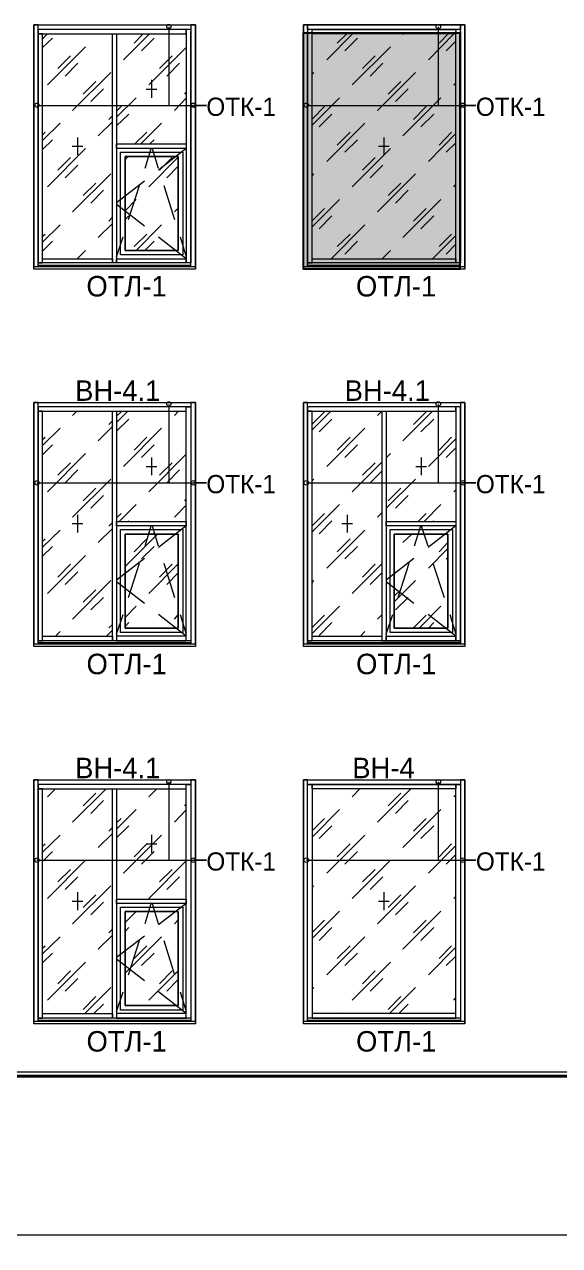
# Model space of a CAD drawing. Header units: millimetres. Extents: x 2294 to 908349, y -83289 to 219220.
# Drawn here: x 360049 to 366203, y -39377 to -25345 of the extents above; entities that cross this region are included whole.
import ezdxf

# ---------------------------------------------------------------- set-up
doc = ezdxf.new("R2010")
doc.units = ezdxf.units.MM
doc.layers.add('PDF _Геометрия', color=7, linetype='Continuous')
doc.layers.add('PDF _Текст', color=7, linetype='Continuous')

msp = doc.modelspace()

# ---------------------------------------------------------------- hatches: boundary and pattern name
at = {"transparency": 33554551}
h = msp.add_hatch(color=3, dxfattribs=at)
h.dxf.hatch_style = 1
h.paths.add_polyline_path([(363256.5, -25442.1), (365055.6, -25442.1), (365055.6, -28155.5), (363256.5, -28155.5)])

# ---------------------------------------------------------------- linework, layer by layer
msp.add_lwpolyline([(363256.5, -25442.1), (365055.6, -25442.1), (365055.6, -28155.5), (363256.5, -28155.5)], close=True)
at = {"layer": 'PDF _Геометрия', "lineweight": 9}
for points in [[(360209.5, -28129.3), (360209.5, -28059.3), (360209.5, -26743.5), (360209.5, -28085.6), (360257.6, -28085.6), (360257.6, -26743.5), (360257.6, -25453.9), (360209.5, -25453.9), (360209.5, -26743.5), (360209.5, -25427.7), (360209.5, -25349), (360157.1, -25349), (360157.1, -25427.7), (360157.1, -26743.5), (360157.1, -28059.3), (360157.1, -28138), (360157.1, -25349), (362015, -25349), (362015, -28138), (362015, -28059.3), (362015, -26743.5), (362015, -25427.7), (362015, -25349), (361962.5, -25349), (361962.5, -25427.7)], [(361709, -25370.8), (361709, -26275.7), (362141.8, -26275.7), (361993.1, -26275.7)], [(365062, -25427.7), (365062, -25349), (365114.4, -25349), (365114.4, -25427.7), (365114.4, -28059.3), (365114.4, -28138), (365114.4, -25349), (363256.5, -25349), (363256.5, -28138), (363256.5, -28059.3), (363256.5, -25427.7), (363256.5, -25349), (363304.6, -25349), (363304.6, -25427.7), (363304.6, -28085.6), (363357.1, -28085.6), (363357.1, -25427.7)], [(364808.4, -25370.8), (364808.4, -26275.7), (365241.2, -26275.7), (365088.2, -26275.7)], [(360257.6, -25510.7), (360314.5, -25453.9)], [(360257.6, -25611.3), (360371.3, -25502)], [(360895.9, -25458.3), (360900.2, -25453.9)], [(361910.1, -25427.7), (361910.1, -26743.5), (361910.1, -28085.6), (361110.1, -28085.6), (361110.1, -28037.5), (361910.1, -28037.5)], [(361188.8, -25751.2), (361486, -25453.9)], [(361311.2, -25558.8), (361416.1, -25453.9)], [(361394.2, -25646.2), (361542.9, -25502)], [(361962.5, -28129.3), (361962.5, -28059.3), (361962.5, -26743.5), (361962.5, -25427.7), (361962.5, -26743.5), (361962.5, -28085.6), (361910.1, -28085.6), (361910.1, -28037.5), (361591, -27788.3)], [(361910.1, -25401.4), (361910.1, -25410.2)], [(363304.6, -28129.3), (363304.6, -28059.3), (363304.6, -25427.7)], [(365009.5, -25410.2), (365009.5, -25401.4), (365009.5, -25453.9), (363357.1, -25453.9), (363357.1, -25401.4), (365009.5, -25401.4)], [(363357.1, -25410.2), (363357.1, -25401.4)], [(363527.6, -25751.2), (363820.5, -25453.9)], [(363645.6, -25558.8), (363754.9, -25453.9)], [(363733, -25646.2), (363877.3, -25502)], [(364401.9, -25458.3), (364406.3, -25453.9)], [(364694.8, -25751.2), (364987.7, -25453.9)], [(364817.2, -25558.8), (364922.1, -25453.9)], [(364900.2, -25646.2), (365009.5, -25537)], [(365062, -28129.3), (365062, -28059.3), (365062, -25427.7), (365062, -28085.6), (365009.5, -28085.6), (365009.5, -25427.7)], [(360314.5, -26039.7), (360751.6, -25602.5)], [(361481.7, -26039.7), (361910.1, -25611.3)], [(363816.1, -26039.7), (364257.6, -25602.5)], [(360432.5, -25851.7), (360581.1, -25707.4)], [(360519.9, -25939.1), (360664.2, -25790.5)], [(361604.1, -25851.7), (361748.3, -25707.4)], [(361687.1, -25939.1), (361831.4, -25790.5)], [(363938.5, -25851.7), (364082.8, -25707.4)], [(364025.9, -25939.1), (364170.2, -25790.5)], [(360603, -26332.6), (361044.5, -25895.4)], [(363357.1, -25917.3), (363378.9, -25895.4)], [(364109, -26332.6), (364546.1, -25895.4)], [(360725.4, -26144.6), (360869.6, -26000.3)], [(360812.8, -26232), (360957.1, -26083.4)], [(361451.1, -26087.8), (361573.5, -26087.8)], [(361512.3, -25982.9), (361512.3, -26188.3)], [(364231.4, -26144.6), (364375.7, -26000.3)], [(364314.4, -26232), (364463.1, -26083.4)], [(364987.7, -26039.7), (365009.5, -26017.8)], [(361110.1, -26411.3), (361333, -26188.3)], [(361774.6, -26332.6), (361910.1, -26192.7)], [(361892.6, -26144.6), (361910.1, -26127.1)], [(363357.1, -26503.1), (363671.8, -26188.3)], [(364401.9, -26625.5), (364839, -26188.3)], [(360192.1, -26275.7), (362141.8, -26275.7)], [(361110.1, -26341.3), (361162.5, -26288.9)], [(361110.1, -26511.8), (361250, -26376.3)], [(363291.5, -26275.7), (365241.2, -26275.7)], [(363357.1, -26433.1), (363501.3, -26288.9)], [(363440.1, -26520.6), (363584.4, -26376.3)], [(364524.3, -26437.5), (364668.5, -26288.9)], [(364607.3, -26520.6), (364756, -26376.3)], [(360257.6, -26677.9), (360458.7, -26481.2)], [(360895.9, -26625.5), (361062, -26463.7)], [(361018.3, -26437.5), (361062, -26393.8)], [(361389.9, -26717.3), (361625.9, -26481.2)], [(363527.6, -26918.4), (363964.7, -26481.2)], [(360257.6, -26612.4), (360288.2, -26581.8)], [(360659.8, -26643), (360659.8, -26848.4)], [(361319.9, -26717.3), (361455.4, -26581.8)], [(363645.6, -26730.4), (363794.2, -26581.8)], [(364183.3, -26643), (364183.3, -26848.4)], [(364694.8, -26918.4), (365009.5, -26599.2)], [(364817.2, -26730.4), (364961.4, -26581.8)], [(360257.6, -26782.8), (360371.3, -26669.2)], [(360314.5, -27211.3), (360751.6, -26769.7)], [(360598.6, -26743.5), (360721, -26743.5)], [(361438, -26997.1), (361507.9, -26769.7)], [(361490.4, -26717.3), (361542.9, -26669.2)], [(361516.6, -26769.7), (361586.6, -26997.1)], [(361910.1, -26769.7), (361591, -27018.9)], [(363733, -26813.5), (363877.3, -26669.2)], [(363816.1, -27211.3), (364257.6, -26769.7)], [(364122.1, -26743.5), (364244.5, -26743.5)], [(364900.2, -26813.5), (365009.5, -26704.2)], [(360432.5, -27018.9), (360581.1, -26874.7)], [(361206.3, -26900.9), (361241.2, -26861.5)], [(361481.7, -27211.3), (361818.3, -26870.3)], [(361604.1, -27018.9), (361748.3, -26874.7)], [(363938.5, -27018.9), (364082.8, -26874.7)], [(360519.9, -27106.3), (360664.2, -26962.1)], [(360603, -27499.8), (361044.5, -27062.6)], [(361687.1, -27106.3), (361818.3, -26975.2)], [(363357.1, -27084.5), (363378.9, -27062.6)], [(364025.9, -27106.3), (364170.2, -26962.1)], [(364109, -27499.8), (364546.1, -27062.6)], [(360725.4, -27311.8), (360869.6, -27167.5)], [(361429.2, -27145.7), (361110.1, -27394.9)], [(361245.6, -27587.2), (361372.4, -27193.8)], [(361652.2, -27193.8), (361774.6, -27587.2)], [(364231.4, -27311.8), (364375.7, -27167.5)], [(364987.7, -27211.3), (365009.5, -27185)], [(360812.8, -27399.2), (360957.1, -27250.6)], [(361206.3, -27486.7), (361333, -27355.5)], [(363357.1, -27670.3), (363671.8, -27355.5)], [(364314.4, -27399.2), (364463.1, -27250.6)], [(364401.9, -27792.7), (364839, -27355.5)], [(361429.2, -27661.5), (361110.1, -27412.4)], [(361774.6, -27499.8), (361818.3, -27456.1)], [(363357.1, -27600.3), (363501.3, -27460.4)], [(364524.3, -27604.7), (364668.5, -27460.4)], [(360895.9, -27792.7), (361062, -27630.9)], [(361018.3, -27604.7), (361062, -27561)], [(361206.3, -27587.2), (361250, -27543.5)], [(363440.1, -27692.1), (363584.4, -27543.5)], [(364607.3, -27692.1), (364756, -27543.5)], [(360257.6, -27845.1), (360458.7, -27648.4)], [(360257.6, -27779.6), (360288.2, -27753.3)], [(361110.1, -28015.6), (361184.4, -27783.9)], [(361311.2, -27897.6), (361455.4, -27753.3)], [(361333, -27941.3), (361625.9, -27648.4)], [(361840.1, -27783.9), (361910.1, -28015.6)], [(363575.7, -28037.5), (363964.7, -27648.4)], [(363645.6, -27897.6), (363794.2, -27753.3)], [(364742.9, -28037.5), (365009.5, -27770.8)], [(364817.2, -27897.6), (364961.4, -27753.3)], [(360257.6, -27950.1), (360371.3, -27836.4)], [(361433.6, -27941.3), (361542.9, -27836.4)], [(363733, -27985), (363877.3, -27836.4)], [(364900.2, -27985), (365009.5, -27871.4)], [(360655.4, -28037.5), (360751.6, -27941.3)], [(364161.4, -28037.5), (364257.6, -27941.3)], [(362015, -28124.9), (362015, -28129.3), (360157.1, -28129.3), (360157.1, -28124.9)], [(362015, -28129.3), (362015, -28155.5), (360157.1, -28155.5), (360157.1, -28129.3)], [(360157.1, -28151.2), (360157.1, -28146.8)], [(361962.5, -28085.6), (360209.5, -28085.6)], [(361962.5, -28116.2), (360209.5, -28116.2), (361962.5, -28116.2)], [(361962.5, -28116.2), (360209.5, -28116.2)], [(362015, -28146.8), (362015, -28151.2)], [(365114.4, -28124.9), (365114.4, -28129.3), (363256.5, -28129.3), (363256.5, -28124.9)], [(365114.4, -28129.3), (365114.4, -28155.5), (363256.5, -28155.5), (363256.5, -28129.3)], [(363256.5, -28151.2), (363256.5, -28146.8)], [(365062, -28085.6), (363304.6, -28085.6)], [(365062, -28116.2), (363304.6, -28116.2), (365062, -28116.2)], [(365062, -28116.2), (363304.6, -28116.2)], [(365114.4, -28146.8), (365114.4, -28151.2)], [(360209.5, -32465.9), (360209.5, -32400.3), (360209.5, -31080.1), (360209.5, -32426.6), (360257.6, -32426.6), (360257.6, -31080.1), (360257.6, -29790.5), (360209.5, -29790.5), (360209.5, -31080.1), (360209.5, -29764.3), (360209.5, -29689.9), (360157.1, -29689.9), (360157.1, -29764.3), (360157.1, -31080.1), (360157.1, -32400.3), (360157.1, -32474.6), (360157.1, -29689.9), (362015, -29689.9), (362015, -32474.6), (362015, -32400.3), (362015, -31080.1), (362015, -29764.3), (362015, -29689.9), (361962.5, -29689.9), (361962.5, -29764.3), (361962.5, -31080.1), (361962.5, -32400.3), (361962.5, -32465.9)], [(361910.1, -32374.1), (361110.1, -32374.1), (361110.1, -32426.6), (361910.1, -32426.6), (361910.1, -31080.1), (361910.1, -29764.3), (361910.1, -29738), (361962.5, -29738), (361962.5, -29764.3), (361962.5, -31080.1), (361962.5, -32426.6), (361910.1, -32426.6), (361910.1, -32374.1), (361591, -32124.9)], [(361709, -29711.8), (361709, -30612.3), (362141.8, -30612.3), (361993.1, -30612.3)], [(363304.6, -32465.9), (363304.6, -32400.3), (363304.6, -31080.1), (363304.6, -32426.6), (363357.1, -32426.6), (363357.1, -31080.1), (363357.1, -29790.5), (363304.6, -29790.5), (363304.6, -31080.1), (363304.6, -29764.3), (363304.6, -29689.9), (363256.5, -29689.9), (363256.5, -29764.3), (363256.5, -31080.1), (363256.5, -32400.3), (363256.5, -32474.6), (363256.5, -29689.9), (365114.4, -29689.9), (365114.4, -32474.6), (365114.4, -32400.3), (365114.4, -31080.1), (365114.4, -29764.3), (365114.4, -29689.9), (365062, -29689.9), (365062, -29764.3), (365062, -31080.1), (365062, -32400.3), (365062, -32465.9)], [(364157.1, -29790.5), (364157.1, -31080.1), (364157.1, -32426.6), (364209.5, -32426.6), (365009.5, -32426.6), (365062, -32426.6), (365062, -31080.1), (365062, -29764.3), (365062, -29738), (365009.5, -29738), (365009.5, -29764.3), (365009.5, -31080.1), (365009.5, -32426.6), (365009.5, -32374.1), (364690.4, -32124.9)], [(364808.4, -29711.8), (364808.4, -30612.3), (365241.2, -30612.3), (365088.2, -30612.3)], [(360603, -29838.6), (360651.1, -29790.5)], [(361110.1, -29917.3), (361236.9, -29790.5)], [(361110.1, -29847.3), (361162.5, -29794.9)], [(361110.1, -30017.8), (361250, -29882.3)], [(361774.6, -29838.6), (361822.7, -29790.5)], [(363357.1, -30004.7), (363571.3, -29790.5)], [(363357.1, -29939.1), (363501.3, -29794.9)], [(363440.1, -30026.6), (363584.4, -29882.3)], [(364109, -29838.6), (364157.1, -29790.5), (364209.5, -29790.5), (364209.5, -31080.1), (364209.5, -32426.6), (364209.5, -32374.1), (365009.5, -32374.1)], [(364401.9, -30131.5), (364742.9, -29790.5)], [(364524.3, -29943.5), (364668.5, -29794.9)], [(364607.3, -30026.6), (364756, -29882.3)], [(360257.6, -30183.9), (360458.7, -29982.8)], [(360895.9, -30131.5), (361062, -29965.4)], [(361018.3, -29943.5), (361062, -29899.8)], [(361188.8, -30424.4), (361625.9, -29982.8)], [(363527.6, -30424.4), (363964.7, -29982.8)], [(360257.6, -30114), (360288.2, -30087.8)], [(361311.2, -30236.4), (361455.4, -30087.8)], [(363645.6, -30236.4), (363794.2, -30087.8)], [(364694.8, -30424.4), (365009.5, -30105.2)], [(364817.2, -30236.4), (364961.4, -30087.8)], [(360257.6, -30288.9), (360371.3, -30175.2)], [(360314.5, -30717.3), (360751.6, -30275.7)], [(361394.2, -30319.5), (361542.9, -30175.2)], [(361481.7, -30717.3), (361910.1, -30284.5)], [(363733, -30319.5), (363877.3, -30175.2)], [(364209.5, -30323.8), (364257.6, -30275.7)], [(364900.2, -30319.5), (365009.5, -30210.2)], [(360432.5, -30524.9), (360581.1, -30380.7)], [(361451.1, -30424.4), (361573.5, -30424.4)], [(361512.3, -30319.5), (361512.3, -30524.9)], [(361604.1, -30524.9), (361748.3, -30380.7)], [(363816.1, -30717.3), (364157.1, -30376.3)], [(363938.5, -30524.9), (364082.8, -30380.7)], [(364550.5, -30424.4), (364672.9, -30424.4)], [(364611.7, -30319.5), (364611.7, -30524.9)], [(360519.9, -30612.3), (360664.2, -30463.7)], [(360603, -31005.8), (361044.5, -30568.6)], [(361687.1, -30612.3), (361831.4, -30463.7)], [(363357.1, -30590.5), (363378.9, -30568.6)], [(364025.9, -30612.3), (364157.1, -30476.8)], [(364209.5, -30905.2), (364546.1, -30568.6)], [(360192.1, -30612.3), (362141.8, -30612.3)], [(360725.4, -30817.8), (360869.6, -30673.6)], [(363291.5, -30612.3), (365241.2, -30612.3)], [(364231.4, -30817.8), (364375.7, -30673.6)], [(364987.7, -30717.3), (365009.5, -30691)], [(360812.8, -30905.2), (360957.1, -30756.6)], [(361140.7, -31058.2), (361333, -30861.5)], [(361774.6, -31005.8), (361910.1, -30870.3)], [(361892.6, -30817.8), (361910.1, -30800.3)], [(363357.1, -31176.3), (363671.8, -30861.5)], [(364314.4, -30905.2), (364463.1, -30756.6)], [(364646.7, -31058.2), (364839, -30861.5)], [(360659.8, -30979.6), (360659.8, -31185)], [(361110.1, -31014.5), (361162.5, -30966.4)], [(363357.1, -31106.3), (363501.3, -30966.4)], [(363759.3, -30979.6), (363759.3, -31185)], [(364109, -31005.8), (364157.1, -30957.7)], [(364576.7, -31058.2), (364668.5, -30966.4)], [(360598.6, -31080.1), (360721, -31080.1)], [(360895.9, -31298.7), (361062, -31136.9)], [(361018.3, -31110.7), (361062, -31067)], [(361241.2, -31058.2), (361250, -31049.5)], [(361438, -31338), (361507.9, -31106.3)], [(361516.6, -31106.3), (361586.6, -31338)], [(361910.1, -31106.3), (361591, -31355.5)], [(363440.1, -31198.1), (363584.4, -31049.5)], [(363698.1, -31080.1), (363820.5, -31080.1)], [(364533, -31338), (364607.3, -31106.3)], [(364611.7, -31106.3), (364686, -31338)], [(365009.5, -31106.3), (364690.4, -31355.5)], [(364747.2, -31058.2), (364756, -31049.5)], [(360257.6, -31351.1), (360458.7, -31154.4)], [(360257.6, -31285.6), (360288.2, -31255)], [(361206.3, -31574.1), (361577.8, -31202.5)], [(361311.2, -31403.6), (361455.4, -31255)], [(363527.6, -31591.6), (363964.7, -31154.4)], [(363645.6, -31403.6), (363794.2, -31255)], [(364401.9, -31298.7), (364502.4, -31202.5)], [(360257.6, -31456.1), (360371.3, -31342.4)], [(361394.2, -31486.7), (361542.9, -31342.4)], [(363733, -31486.7), (363877.3, -31342.4)], [(364694.8, -31591.6), (364917.7, -31368.6)], [(364817.2, -31403.6), (364917.7, -31298.7)], [(360314.5, -31884.5), (360751.6, -31447.3)], [(360432.5, -31696.5), (360581.1, -31547.9)], [(361429.2, -31482.3), (361110.1, -31731.5)], [(361245.6, -31928.2), (361372.4, -31534.8)], [(361481.7, -31884.5), (361818.3, -31543.5)], [(361604.1, -31696.5), (361748.3, -31547.9)], [(361652.2, -31534.8), (361774.6, -31928.2)], [(363816.1, -31884.5), (364157.1, -31543.5)], [(363938.5, -31696.5), (364082.8, -31547.9)], [(364528.7, -31482.3), (364209.5, -31731.5)], [(364345, -31928.2), (364471.8, -31534.8)], [(364747.2, -31534.8), (364874, -31928.2)], [(364900.2, -31486.7), (364917.7, -31473.5)], [(360519.9, -31779.6), (360664.2, -31635.3)], [(361687.1, -31779.6), (361818.3, -31648.4)], [(364025.9, -31779.6), (364157.1, -31648.4)], [(360603, -32177.4), (361044.5, -31735.8)], [(360725.4, -31985), (360869.6, -31840.8)], [(361429.2, -31998.1), (361110.1, -31749)], [(363357.1, -31757.7), (363378.9, -31735.8)], [(364528.7, -31998.1), (364209.5, -31749)], [(364301.3, -31980.7), (364546.1, -31735.8)], [(364301.3, -31915.1), (364375.7, -31840.8)], [(360812.8, -32072.5), (360957.1, -31928.2)], [(364314.4, -32072.5), (364463.1, -31928.2)], [(361110.1, -32352.2), (361184.4, -32124.9)], [(361206.3, -32159.9), (361333, -32028.7)], [(361774.6, -32177.4), (361818.3, -32129.3)], [(361840.1, -32124.9), (361910.1, -32352.2)], [(363357.1, -32343.5), (363671.8, -32028.7)], [(363357.1, -32273.5), (363501.3, -32133.7)], [(364109, -32177.4), (364157.1, -32129.3)], [(364209.5, -32352.2), (364283.8, -32124.9)], [(364524.3, -32277.9), (364668.5, -32133.7)], [(364589.9, -32282.3), (364839, -32028.7)], [(364939.6, -32124.9), (365009.5, -32352.2)], [(361018.3, -32277.9), (361062, -32238.6)], [(361206.3, -32264.8), (361250, -32216.7)], [(363440.1, -32365.3), (363584.4, -32216.7)], [(364694.8, -32282.3), (364756, -32216.7)], [(360406.3, -32374.1), (360458.7, -32321.6)], [(360992.1, -32374.1), (361062, -32304.1)], [(363912.3, -32374.1), (363964.7, -32321.6)], [(362015, -32461.5), (362015, -32465.9), (360157.1, -32465.9), (360157.1, -32461.5)], [(362015, -32465.9), (362015, -32492.1), (360157.1, -32492.1), (360157.1, -32465.9)], [(360157.1, -32492.1), (360157.1, -32483.4)], [(361962.5, -32426.6), (360209.5, -32426.6)], [(361962.5, -32452.8), (360209.5, -32452.8), (361962.5, -32452.8)], [(361962.5, -32452.8), (360209.5, -32452.8)], [(362015, -32483.4), (362015, -32492.1)], [(365114.4, -32461.5), (365114.4, -32465.9), (363256.5, -32465.9), (363256.5, -32461.5)], [(365114.4, -32465.9), (365114.4, -32492.1), (363256.5, -32492.1), (363256.5, -32465.9)], [(363256.5, -32492.1), (363256.5, -32483.4)], [(365062, -32426.6), (363304.6, -32426.6)], [(365062, -32452.8), (363304.6, -32452.8), (365062, -32452.8)], [(365062, -32452.8), (363304.6, -32452.8)], [(365114.4, -32483.4), (365114.4, -32492.1)], [(369267.4, -37383.9), (358915.6, -37383.9), (358915.6, -34026.5), (353958.2, -34026.5), (353958.2, -37383.9), (336401.9, -37383.9)], [(360209.5, -36802.5), (360209.5, -36736.9), (360209.5, -35421.1), (360209.5, -36763.2), (360257.6, -36763.2), (360257.6, -35421.1), (360257.6, -34127.1), (360209.5, -34127.1), (360209.5, -35421.1), (360209.5, -34100.9), (360209.5, -34026.5), (360157.1, -34026.5), (360157.1, -34100.9), (360157.1, -35421.1), (360157.1, -36736.9), (360157.1, -36815.6), (360157.1, -34026.5), (362015, -34026.5), (362015, -36815.6), (362015, -36736.9), (362015, -35421.1), (362015, -34100.9), (362015, -34026.5), (361962.5, -34026.5), (361962.5, -34100.9), (361962.5, -35421.1), (361962.5, -36736.9), (361962.5, -36802.5)], [(361910.1, -36710.7), (361110.1, -36710.7), (361110.1, -36763.2), (361910.1, -36763.2), (361910.1, -35421.1), (361910.1, -34100.9), (361910.1, -34079), (361962.5, -34079), (361962.5, -34100.9), (361962.5, -35421.1), (361962.5, -36763.2), (361910.1, -36763.2), (361910.1, -36710.7), (361591, -36461.5)], [(361709, -34048.4), (361709, -34948.9), (362141.8, -34948.9), (361993.1, -34948.9)], [(363304.6, -36802.5), (363304.6, -36736.9), (363304.6, -34100.9), (363304.6, -34026.5), (363256.5, -34026.5), (363256.5, -34100.9), (363256.5, -36736.9), (363256.5, -36815.6), (363256.5, -34026.5), (365114.4, -34026.5), (365114.4, -36815.6), (365114.4, -36736.9), (365114.4, -34100.9), (365114.4, -34026.5), (365062, -34026.5), (365062, -34100.9), (365062, -36763.2), (365009.5, -36763.2), (365009.5, -36710.7), (363357.1, -36710.7), (363357.1, -36763.2), (365009.5, -36763.2), (365009.5, -34100.9), (365009.5, -34079), (365062, -34079), (363330.8, -34079), (363304.6, -34079), (363304.6, -34026.5), (363330.8, -34026.5), (365062, -34026.5), (365062, -34079)], [(365062, -36763.2), (363304.6, -36763.2), (363304.6, -34100.9), (363304.6, -34079), (363357.1, -34079), (363357.1, -34100.9), (363357.1, -36763.2), (363304.6, -36763.2)], [(364808.4, -34048.4), (364808.4, -34948.9), (365241.2, -34948.9), (365088.2, -34948.9)], [(360314.5, -34218.9), (360406.3, -34127.1)], [(360603, -34511.8), (360987.7, -34127.1)], [(360725.4, -34323.8), (360869.6, -34179.6)], [(361481.7, -34218.9), (361573.5, -34127.1)], [(363816.1, -34218.9), (363907.9, -34127.1)], [(364109, -34511.8), (364493.7, -34127.1)], [(364231.4, -34323.8), (364375.7, -34179.6)], [(364987.7, -34218.9), (365009.5, -34197)], [(365062, -34100.9), (365062, -36736.9), (365062, -36802.5)], [(360812.8, -34411.2), (360957.1, -34262.6)], [(361110.1, -34590.5), (361333, -34367.5)], [(361774.6, -34511.8), (361910.1, -34371.9)], [(361892.6, -34323.8), (361910.1, -34306.3)], [(363357.1, -34682.3), (363671.8, -34367.5)], [(364314.4, -34411.2), (364463.1, -34262.6)], [(364401.9, -34804.7), (364839, -34367.5)], [(361110.1, -34520.5), (361162.5, -34468.1)], [(363357.1, -34612.3), (363501.3, -34468.1)], [(364524.3, -34616.7), (364668.5, -34468.1)], [(360257.6, -34857.1), (360458.7, -34660.4)], [(360895.9, -34804.7), (361062, -34642.9)], [(361018.3, -34616.7), (361062, -34573)], [(361110.1, -34691), (361250, -34555.5)], [(361188.8, -35097.6), (361625.9, -34660.4)], [(361512.3, -34656.1), (361512.3, -34865.9)], [(363440.1, -34699.8), (363584.4, -34555.5)], [(363527.6, -35097.6), (363964.7, -34660.4)], [(364607.3, -34699.8), (364756, -34555.5)], [(360257.6, -34791.6), (360288.2, -34761)], [(361311.2, -34909.6), (361455.4, -34761)], [(361451.1, -34761), (361573.5, -34761)], [(363645.6, -34909.6), (363794.2, -34761)], [(364694.8, -35097.6), (365009.5, -34778.5)], [(364817.2, -34909.6), (364961.4, -34761)], [(360257.6, -34962.1), (360371.3, -34848.4)], [(361394.2, -34992.7), (361542.9, -34848.4)], [(363733, -34992.7), (363877.3, -34848.4)], [(364900.2, -34992.7), (365009.5, -34883.4)], [(360192.1, -34948.9), (362141.8, -34948.9)], [(360314.5, -35390.5), (360751.6, -34948.9)], [(360432.5, -35198.1), (360581.1, -35053.9)], [(361481.7, -35390.5), (361910.1, -34957.7)], [(361604.1, -35198.1), (361748.3, -35053.9)], [(363291.5, -34948.9), (365241.2, -34948.9)], [(363816.1, -35390.5), (364257.6, -34948.9)], [(363938.5, -35198.1), (364082.8, -35053.9)], [(360519.9, -35285.6), (360664.2, -35141.3)], [(361687.1, -35285.6), (361831.4, -35141.3)], [(364025.9, -35285.6), (364170.2, -35141.3)], [(360603, -35679), (361044.5, -35241.8)], [(360659.8, -35316.2), (360659.8, -35521.6)], [(360725.4, -35491), (360869.6, -35346.8)], [(363357.1, -35263.7), (363378.9, -35241.8)], [(364109, -35679), (364546.1, -35241.8)], [(364183.3, -35316.2), (364183.3, -35521.6)], [(364231.4, -35491), (364375.7, -35346.8)], [(360598.6, -35421.1), (360721, -35421.1)], [(360812.8, -35578.5), (360957.1, -35429.8)], [(361438, -35674.6), (361507.9, -35447.3)], [(361516.6, -35447.3), (361586.6, -35674.6)], [(361910.1, -35447.3), (361591, -35692.1)], [(364122.1, -35421.1), (364244.5, -35421.1)], [(364314.4, -35578.5), (364463.1, -35429.8)], [(364987.7, -35390.5), (365009.5, -35364.2)], [(361206.3, -35665.9), (361333, -35539.1)], [(361774.6, -35679), (361818.3, -35635.3)], [(363357.1, -35849.5), (363671.8, -35534.7)], [(363357.1, -35779.5), (363501.3, -35639.7)], [(364401.9, -35971.9), (364839, -35534.7)], [(364524.3, -35783.9), (364668.5, -35639.7)], [(361018.3, -35783.9), (361062, -35740.2)], [(361206.3, -35766.4), (361250, -35722.7)], [(363440.1, -35871.4), (363584.4, -35722.7)], [(364607.3, -35871.4), (364756, -35722.7)], [(360257.6, -36024.4), (360458.7, -35827.6)], [(360895.9, -35971.9), (361062, -35810.1)], [(361429.2, -35823.3), (361110.1, -36068.1)], [(361206.3, -36247.3), (361625.9, -35827.6)], [(361245.6, -36264.8), (361372.4, -35871.4)], [(361652.2, -35871.4), (361774.6, -36264.8)], [(363527.6, -36264.8), (363964.7, -35827.6)], [(360257.6, -35958.8), (360288.2, -35932.6)], [(360257.6, -36129.3), (360371.3, -36015.6)], [(361311.2, -36076.8), (361455.4, -35932.6)], [(361394.2, -36159.9), (361542.9, -36015.6)], [(363645.6, -36076.8), (363794.2, -35932.6)], [(363733, -36159.9), (363877.3, -36015.6)], [(364694.8, -36264.8), (365009.5, -35950)], [(364817.2, -36076.8), (364961.4, -35932.6)], [(364900.2, -36159.9), (365009.5, -36050.6)], [(360314.5, -36557.7), (360751.6, -36120.5)], [(361429.2, -36334.7), (361110.1, -36085.6)], [(363816.1, -36557.7), (364257.6, -36120.5)], [(360432.5, -36369.7), (360581.1, -36221.1)], [(360519.9, -36452.8), (360664.2, -36308.5)], [(361481.7, -36557.7), (361818.3, -36221.1)], [(361604.1, -36369.7), (361748.3, -36221.1)], [(361687.1, -36452.8), (361818.3, -36321.6)], [(363938.5, -36369.7), (364082.8, -36221.1)], [(364025.9, -36452.8), (364170.2, -36308.5)], [(360742.9, -36710.7), (361044.5, -36413.4)], [(361110.1, -36688.8), (361184.4, -36461.5)], [(361840.1, -36461.5), (361910.1, -36688.8)], [(363357.1, -36430.9), (363378.9, -36413.4)], [(364248.9, -36710.7), (364546.1, -36413.4)], [(360725.4, -36662.6), (360869.6, -36514)], [(360847.8, -36710.7), (360957.1, -36601.4)], [(364231.4, -36662.6), (364375.7, -36514)], [(364353.8, -36710.7), (364463.1, -36601.4)], [(364987.7, -36557.7), (365009.5, -36531.5)], [(361962.5, -36763.2), (360209.5, -36763.2)], [(363663.1, -36710.7), (363671.8, -36702)], [(364834.7, -36710.7), (364839, -36702)], [(362015, -36798.1), (362015, -36802.5), (360157.1, -36802.5), (360157.1, -36798.1)], [(362015, -36802.5), (362015, -36828.7), (360157.1, -36828.7), (360157.1, -36802.5)], [(360157.1, -36828.7), (360157.1, -36820)], [(361962.5, -36789.4), (360209.5, -36789.4), (361962.5, -36789.4)], [(361962.5, -36789.4), (360209.5, -36789.4)], [(362015, -36820), (362015, -36828.7)], [(365114.4, -36798.1), (365114.4, -36802.5), (363256.5, -36802.5), (363256.5, -36798.1)], [(365114.4, -36802.5), (365114.4, -36828.7), (363256.5, -36828.7), (363256.5, -36802.5)], [(363256.5, -36828.7), (363256.5, -36820)], [(365062, -36789.4), (363304.6, -36789.4), (365062, -36789.4)], [(365062, -36789.4), (363304.6, -36789.4)], [(365114.4, -36820), (365114.4, -36828.7)], [(336043.5, -39377.4), (336043.5, -39255), (375667.4, -39255)]]:
    msp.add_lwpolyline(points, dxfattribs=at)
for points in [[(361083.9, -25401.4), (360209.5, -25401.4), (360209.5, -25453.9), (361083.9, -25453.9), (361910.1, -25453.9), (361910.1, -25401.4), (361083.9, -25401.4), (360235.8, -25401.4), (360209.5, -25401.4), (360209.5, -25349), (360235.8, -25349), (361083.9, -25349), (361936.3, -25349), (361962.5, -25349), (361962.5, -25401.4), (361936.3, -25401.4)], [(363330.8, -25349), (365062, -25349), (365062, -25401.4), (363330.8, -25401.4), (363304.6, -25401.4), (363304.6, -25349)], [(361110.1, -28085.6), (361062, -28085.6), (360257.6, -28085.6), (360257.6, -28037.5), (361062, -28037.5), (361062, -28085.6), (361062, -26743.5), (361062, -25453.9), (361110.1, -25453.9), (361110.1, -26743.5)], [(361910.1, -26769.7), (361110.1, -26769.7), (361110.1, -26717.3), (361910.1, -26717.3)], [(361153.8, -26813.5), (361870.7, -26813.5), (361870.7, -27993.8), (361153.8, -27993.8)], [(361870.7, -26813.5), (361870.7, -27993.8), (361153.8, -27993.8), (361153.8, -26813.5)], [(361818.3, -26861.5), (361206.3, -26861.5), (361206.3, -27941.3), (361818.3, -27941.3)], [(361206.3, -27941.3), (361206.3, -26861.5), (361818.3, -26861.5), (361818.3, -27941.3)], [(365009.5, -28085.6), (363357.1, -28085.6), (363357.1, -28037.5), (365009.5, -28037.5)], [(361083.9, -29738), (360209.5, -29738), (360209.5, -29790.5), (361083.9, -29790.5), (361910.1, -29790.5), (361910.1, -29738), (361083.9, -29738), (360235.8, -29738), (360209.5, -29738), (360209.5, -29689.9), (360235.8, -29689.9), (361083.9, -29689.9), (361936.3, -29689.9), (361962.5, -29689.9), (361962.5, -29738), (361936.3, -29738)], [(364183.3, -29738), (363304.6, -29738), (363304.6, -29790.5), (364183.3, -29790.5), (365009.5, -29790.5), (365009.5, -29738), (364183.3, -29738), (363330.8, -29738), (363304.6, -29738), (363304.6, -29689.9), (363330.8, -29689.9), (364183.3, -29689.9), (365035.8, -29689.9), (365062, -29689.9), (365062, -29738), (365035.8, -29738)], [(361110.1, -32426.6), (361062, -32426.6), (360257.6, -32426.6), (360257.6, -32374.1), (361062, -32374.1), (361062, -32426.6), (361062, -31080.1), (361062, -29790.5), (361110.1, -29790.5), (361110.1, -31080.1)], [(361910.1, -31106.3), (361110.1, -31106.3), (361110.1, -31058.2), (361910.1, -31058.2)], [(361153.8, -31150.1), (361870.7, -31150.1), (361870.7, -32330.4), (361153.8, -32330.4)], [(361870.7, -31150.1), (361870.7, -32330.4), (361153.8, -32330.4), (361153.8, -31150.1)], [(365009.5, -31106.3), (364209.5, -31106.3), (364209.5, -31058.2), (365009.5, -31058.2)], [(364253.2, -31150.1), (364970.2, -31150.1), (364970.2, -32330.4), (364253.2, -32330.4)], [(364970.2, -31150.1), (364970.2, -32330.4), (364253.2, -32330.4), (364253.2, -31150.1)], [(361818.3, -31202.5), (361206.3, -31202.5), (361206.3, -32282.3), (361818.3, -32282.3)], [(361206.3, -32282.3), (361206.3, -31202.5), (361818.3, -31202.5), (361818.3, -32282.3)], [(364917.7, -31202.5), (364301.3, -31202.5), (364301.3, -32282.3), (364917.7, -32282.3)], [(364301.3, -32282.3), (364301.3, -31202.5), (364917.7, -31202.5), (364917.7, -32282.3)], [(364157.1, -32426.6), (363357.1, -32426.6), (363357.1, -32374.1), (364157.1, -32374.1)], [(361083.9, -34079), (360209.5, -34079), (360209.5, -34127.1), (361083.9, -34127.1), (361910.1, -34127.1), (361910.1, -34079), (361083.9, -34079), (360235.8, -34079), (360209.5, -34079), (360209.5, -34026.5), (360235.8, -34026.5), (361083.9, -34026.5), (361936.3, -34026.5), (361962.5, -34026.5), (361962.5, -34079), (361936.3, -34079)], [(365009.5, -34127.1), (363357.1, -34127.1), (363357.1, -34079), (365009.5, -34079)], [(361110.1, -36763.2), (361062, -36763.2), (360257.6, -36763.2), (360257.6, -36710.7), (361062, -36710.7), (361062, -36763.2), (361062, -35421.1), (361062, -34127.1), (361110.1, -34127.1), (361110.1, -35421.1)], [(361910.1, -35447.3), (361110.1, -35447.3), (361110.1, -35394.9), (361910.1, -35394.9)], [(361153.8, -35486.7), (361870.7, -35486.7), (361870.7, -36671.3), (361153.8, -36671.3)], [(361870.7, -35486.7), (361870.7, -36671.3), (361153.8, -36671.3), (361153.8, -35486.7)], [(361818.3, -35539.1), (361206.3, -35539.1), (361206.3, -36618.9), (361818.3, -36618.9)], [(361206.3, -36618.9), (361206.3, -35539.1), (361818.3, -35539.1), (361818.3, -36618.9)]]:
    msp.add_lwpolyline(points, close=True, dxfattribs=at)
at = {"layer": 'PDF _Геометрия', "lineweight": 40}
msp.add_lwpolyline([(383134.1, -37432), (336349.5, -37432)], dxfattribs=at)
at = {"layer": 'PDF _Геометрия', "lineweight": 9}
for points in [[(361687.1, -25370.8), (361687.1, -25353.3), (361695.9, -25344.6), (361709, -25344.6)], [(361687.1, -25370.8), (361687.1, -25353.3), (361695.9, -25344.6), (361709, -25344.6)], [(361709, -25397.1), (361695.9, -25397.1), (361687.1, -25383.9), (361687.1, -25370.8)], [(361709, -25397.1), (361695.9, -25397.1), (361687.1, -25383.9), (361687.1, -25370.8)], [(361709, -25344.6), (361722.1, -25344.6), (361735.2, -25353.3), (361735.2, -25370.8)], [(361709, -25344.6), (361722.1, -25344.6), (361735.2, -25353.3), (361735.2, -25370.8)], [(361735.2, -25370.8), (361735.2, -25383.9), (361722.1, -25397.1), (361709, -25397.1)], [(361735.2, -25370.8), (361735.2, -25383.9), (361722.1, -25397.1), (361709, -25397.1)], [(364782.2, -25370.8), (364782.2, -25353.3), (364790.9, -25344.6), (364808.4, -25344.6)], [(364782.2, -25370.8), (364782.2, -25353.3), (364790.9, -25344.6), (364808.4, -25344.6)], [(364808.4, -25397.1), (364790.9, -25397.1), (364782.2, -25383.9), (364782.2, -25370.8)], [(364808.4, -25397.1), (364790.9, -25397.1), (364782.2, -25383.9), (364782.2, -25370.8)], [(364808.4, -25344.6), (364821.6, -25344.6), (364834.7, -25353.3), (364834.7, -25370.8)], [(364808.4, -25344.6), (364821.6, -25344.6), (364834.7, -25353.3), (364834.7, -25370.8)], [(364834.7, -25370.8), (364834.7, -25383.9), (364821.6, -25397.1), (364808.4, -25397.1)], [(364834.7, -25370.8), (364834.7, -25383.9), (364821.6, -25397.1), (364808.4, -25397.1)], [(360170.2, -26271.4), (360170.2, -26258.3), (360178.9, -26249.5), (360192.1, -26249.5)], [(360170.2, -26271.4), (360170.2, -26258.3), (360178.9, -26249.5), (360192.1, -26249.5)], [(360192.1, -26297.6), (360178.9, -26297.6), (360170.2, -26284.5), (360170.2, -26271.4)], [(360192.1, -26297.6), (360178.9, -26297.6), (360170.2, -26284.5), (360170.2, -26271.4)], [(360192.1, -26249.5), (360205.2, -26249.5), (360218.3, -26258.3), (360218.3, -26271.4)], [(360192.1, -26249.5), (360205.2, -26249.5), (360218.3, -26258.3), (360218.3, -26271.4)], [(360218.3, -26271.4), (360218.3, -26284.5), (360205.2, -26297.6), (360192.1, -26297.6)], [(360218.3, -26271.4), (360218.3, -26284.5), (360205.2, -26297.6), (360192.1, -26297.6)], [(361966.9, -26271.4), (361966.9, -26258.3), (361975.7, -26249.5), (361993.1, -26249.5)], [(361966.9, -26271.4), (361966.9, -26258.3), (361975.7, -26249.5), (361993.1, -26249.5)], [(361993.1, -26297.6), (361975.7, -26297.6), (361966.9, -26284.5), (361966.9, -26271.4)], [(361993.1, -26297.6), (361975.7, -26297.6), (361966.9, -26284.5), (361966.9, -26271.4)], [(361993.1, -26249.5), (362006.3, -26249.5), (362019.4, -26258.3), (362019.4, -26271.4)], [(361993.1, -26249.5), (362006.3, -26249.5), (362019.4, -26258.3), (362019.4, -26271.4)], [(362019.4, -26271.4), (362019.4, -26284.5), (362006.3, -26297.6), (361993.1, -26297.6)], [(362019.4, -26271.4), (362019.4, -26284.5), (362006.3, -26297.6), (361993.1, -26297.6)], [(363265.3, -26271.4), (363265.3, -26258.3), (363274, -26249.5), (363291.5, -26249.5)], [(363265.3, -26271.4), (363265.3, -26258.3), (363274, -26249.5), (363291.5, -26249.5)], [(363291.5, -26297.6), (363274, -26297.6), (363265.3, -26284.5), (363265.3, -26271.4)], [(363291.5, -26297.6), (363274, -26297.6), (363265.3, -26284.5), (363265.3, -26271.4)], [(363291.5, -26249.5), (363304.6, -26249.5), (363317.7, -26258.3), (363317.7, -26271.4)], [(363291.5, -26249.5), (363304.6, -26249.5), (363317.7, -26258.3), (363317.7, -26271.4)], [(363317.7, -26271.4), (363317.7, -26284.5), (363304.6, -26297.6), (363291.5, -26297.6)], [(363317.7, -26271.4), (363317.7, -26284.5), (363304.6, -26297.6), (363291.5, -26297.6)], [(365066.4, -26271.4), (365066.4, -26258.3), (365075.1, -26249.5), (365092.6, -26249.5)], [(365066.4, -26271.4), (365066.4, -26258.3), (365075.1, -26249.5), (365092.6, -26249.5)], [(365092.6, -26297.6), (365075.1, -26297.6), (365066.4, -26284.5), (365066.4, -26271.4)], [(365092.6, -26297.6), (365075.1, -26297.6), (365066.4, -26284.5), (365066.4, -26271.4)], [(365092.6, -26249.5), (365105.7, -26249.5), (365118.8, -26258.3), (365118.8, -26271.4)], [(365092.6, -26249.5), (365105.7, -26249.5), (365118.8, -26258.3), (365118.8, -26271.4)], [(365118.8, -26271.4), (365118.8, -26284.5), (365105.7, -26297.6), (365092.6, -26297.6)], [(365118.8, -26271.4), (365118.8, -26284.5), (365105.7, -26297.6), (365092.6, -26297.6)], [(361687.1, -29707.4), (361687.1, -29689.9), (361695.9, -29681.2), (361709, -29681.2)], [(361687.1, -29707.4), (361687.1, -29689.9), (361695.9, -29681.2), (361709, -29681.2)], [(361709, -29733.7), (361695.9, -29733.7), (361687.1, -29720.5), (361687.1, -29707.4)], [(361709, -29733.7), (361695.9, -29733.7), (361687.1, -29720.5), (361687.1, -29707.4)], [(361709, -29681.2), (361722.1, -29681.2), (361735.2, -29689.9), (361735.2, -29707.4)], [(361709, -29681.2), (361722.1, -29681.2), (361735.2, -29689.9), (361735.2, -29707.4)], [(361735.2, -29707.4), (361735.2, -29720.5), (361722.1, -29733.7), (361709, -29733.7)], [(361735.2, -29707.4), (361735.2, -29720.5), (361722.1, -29733.7), (361709, -29733.7)], [(364782.2, -29707.4), (364782.2, -29689.9), (364790.9, -29681.2), (364808.4, -29681.2)], [(364782.2, -29707.4), (364782.2, -29689.9), (364790.9, -29681.2), (364808.4, -29681.2)], [(364808.4, -29733.7), (364790.9, -29733.7), (364782.2, -29720.5), (364782.2, -29707.4)], [(364808.4, -29733.7), (364790.9, -29733.7), (364782.2, -29720.5), (364782.2, -29707.4)], [(364808.4, -29681.2), (364821.6, -29681.2), (364834.7, -29689.9), (364834.7, -29707.4)], [(364808.4, -29681.2), (364821.6, -29681.2), (364834.7, -29689.9), (364834.7, -29707.4)], [(364834.7, -29707.4), (364834.7, -29720.5), (364821.6, -29733.7), (364808.4, -29733.7)], [(364834.7, -29707.4), (364834.7, -29720.5), (364821.6, -29733.7), (364808.4, -29733.7)], [(360170.2, -30612.3), (360170.2, -30594.9), (360178.9, -30586.1), (360192.1, -30586.1)], [(360170.2, -30612.3), (360170.2, -30594.9), (360178.9, -30586.1), (360192.1, -30586.1)], [(360192.1, -30586.1), (360205.2, -30586.1), (360218.3, -30594.9), (360218.3, -30612.3)], [(360192.1, -30586.1), (360205.2, -30586.1), (360218.3, -30594.9), (360218.3, -30612.3)], [(361966.9, -30612.3), (361966.9, -30594.9), (361975.7, -30586.1), (361993.1, -30586.1)], [(361966.9, -30612.3), (361966.9, -30594.9), (361975.7, -30586.1), (361993.1, -30586.1)], [(361993.1, -30586.1), (362006.3, -30586.1), (362019.4, -30594.9), (362019.4, -30612.3)], [(361993.1, -30586.1), (362006.3, -30586.1), (362019.4, -30594.9), (362019.4, -30612.3)], [(363265.3, -30612.3), (363265.3, -30594.9), (363274, -30586.1), (363291.5, -30586.1)], [(363265.3, -30612.3), (363265.3, -30594.9), (363274, -30586.1), (363291.5, -30586.1)], [(363291.5, -30586.1), (363304.6, -30586.1), (363317.7, -30594.9), (363317.7, -30612.3)], [(363291.5, -30586.1), (363304.6, -30586.1), (363317.7, -30594.9), (363317.7, -30612.3)], [(365066.4, -30612.3), (365066.4, -30594.9), (365075.1, -30586.1), (365092.6, -30586.1)], [(365066.4, -30612.3), (365066.4, -30594.9), (365075.1, -30586.1), (365092.6, -30586.1)], [(365092.6, -30586.1), (365105.7, -30586.1), (365118.8, -30594.9), (365118.8, -30612.3)], [(365092.6, -30586.1), (365105.7, -30586.1), (365118.8, -30594.9), (365118.8, -30612.3)], [(360192.1, -30638.6), (360178.9, -30638.6), (360170.2, -30625.5), (360170.2, -30612.3)], [(360192.1, -30638.6), (360178.9, -30638.6), (360170.2, -30625.5), (360170.2, -30612.3)], [(360218.3, -30612.3), (360218.3, -30625.5), (360205.2, -30638.6), (360192.1, -30638.6)], [(360218.3, -30612.3), (360218.3, -30625.5), (360205.2, -30638.6), (360192.1, -30638.6)], [(361993.1, -30638.6), (361975.7, -30638.6), (361966.9, -30625.5), (361966.9, -30612.3)], [(361993.1, -30638.6), (361975.7, -30638.6), (361966.9, -30625.5), (361966.9, -30612.3)], [(362019.4, -30612.3), (362019.4, -30625.5), (362006.3, -30638.6), (361993.1, -30638.6)], [(362019.4, -30612.3), (362019.4, -30625.5), (362006.3, -30638.6), (361993.1, -30638.6)], [(363291.5, -30638.6), (363274, -30638.6), (363265.3, -30625.5), (363265.3, -30612.3)], [(363291.5, -30638.6), (363274, -30638.6), (363265.3, -30625.5), (363265.3, -30612.3)], [(363317.7, -30612.3), (363317.7, -30625.5), (363304.6, -30638.6), (363291.5, -30638.6)], [(363317.7, -30612.3), (363317.7, -30625.5), (363304.6, -30638.6), (363291.5, -30638.6)], [(365092.6, -30638.6), (365075.1, -30638.6), (365066.4, -30625.5), (365066.4, -30612.3)], [(365092.6, -30638.6), (365075.1, -30638.6), (365066.4, -30625.5), (365066.4, -30612.3)], [(365118.8, -30612.3), (365118.8, -30625.5), (365105.7, -30638.6), (365092.6, -30638.6)], [(365118.8, -30612.3), (365118.8, -30625.5), (365105.7, -30638.6), (365092.6, -30638.6)], [(361687.1, -34044), (361687.1, -34030.9), (361695.9, -34022.2), (361709, -34022.2)], [(361687.1, -34044), (361687.1, -34030.9), (361695.9, -34022.2), (361709, -34022.2)], [(361709, -34070.3), (361695.9, -34070.3), (361687.1, -34057.1), (361687.1, -34044)], [(361709, -34070.3), (361695.9, -34070.3), (361687.1, -34057.1), (361687.1, -34044)], [(361709, -34022.2), (361722.1, -34022.2), (361735.2, -34030.9), (361735.2, -34044)], [(361709, -34022.2), (361722.1, -34022.2), (361735.2, -34030.9), (361735.2, -34044)], [(361735.2, -34044), (361735.2, -34057.1), (361722.1, -34070.3), (361709, -34070.3)], [(361735.2, -34044), (361735.2, -34057.1), (361722.1, -34070.3), (361709, -34070.3)], [(364782.2, -34044), (364782.2, -34030.9), (364790.9, -34022.2), (364808.4, -34022.2)], [(364782.2, -34044), (364782.2, -34030.9), (364790.9, -34022.2), (364808.4, -34022.2)], [(364808.4, -34070.3), (364790.9, -34070.3), (364782.2, -34057.1), (364782.2, -34044)], [(364808.4, -34070.3), (364790.9, -34070.3), (364782.2, -34057.1), (364782.2, -34044)], [(364808.4, -34022.2), (364821.6, -34022.2), (364834.7, -34030.9), (364834.7, -34044)], [(364808.4, -34022.2), (364821.6, -34022.2), (364834.7, -34030.9), (364834.7, -34044)], [(364834.7, -34044), (364834.7, -34057.1), (364821.6, -34070.3), (364808.4, -34070.3)], [(364834.7, -34044), (364834.7, -34057.1), (364821.6, -34070.3), (364808.4, -34070.3)], [(360170.2, -34948.9), (360170.2, -34931.5), (360178.9, -34922.7), (360192.1, -34922.7)], [(360170.2, -34948.9), (360170.2, -34931.5), (360178.9, -34922.7), (360192.1, -34922.7)], [(360192.1, -34922.7), (360205.2, -34922.7), (360218.3, -34931.5), (360218.3, -34948.9)], [(360192.1, -34922.7), (360205.2, -34922.7), (360218.3, -34931.5), (360218.3, -34948.9)], [(361966.9, -34948.9), (361966.9, -34931.5), (361975.7, -34922.7), (361993.1, -34922.7)], [(361966.9, -34948.9), (361966.9, -34931.5), (361975.7, -34922.7), (361993.1, -34922.7)], [(361993.1, -34922.7), (362006.3, -34922.7), (362019.4, -34931.5), (362019.4, -34948.9)], [(361993.1, -34922.7), (362006.3, -34922.7), (362019.4, -34931.5), (362019.4, -34948.9)], [(363265.3, -34948.9), (363265.3, -34931.5), (363274, -34922.7), (363291.5, -34922.7)], [(363265.3, -34948.9), (363265.3, -34931.5), (363274, -34922.7), (363291.5, -34922.7)], [(363291.5, -34922.7), (363304.6, -34922.7), (363317.7, -34931.5), (363317.7, -34948.9)], [(363291.5, -34922.7), (363304.6, -34922.7), (363317.7, -34931.5), (363317.7, -34948.9)], [(365066.4, -34948.9), (365066.4, -34931.5), (365075.1, -34922.7), (365092.6, -34922.7)], [(365066.4, -34948.9), (365066.4, -34931.5), (365075.1, -34922.7), (365092.6, -34922.7)], [(365092.6, -34922.7), (365105.7, -34922.7), (365118.8, -34931.5), (365118.8, -34948.9)], [(365092.6, -34922.7), (365105.7, -34922.7), (365118.8, -34931.5), (365118.8, -34948.9)], [(360192.1, -34975.2), (360178.9, -34975.2), (360170.2, -34962.1), (360170.2, -34948.9)], [(360192.1, -34975.2), (360178.9, -34975.2), (360170.2, -34962.1), (360170.2, -34948.9)], [(360218.3, -34948.9), (360218.3, -34962.1), (360205.2, -34975.2), (360192.1, -34975.2)], [(360218.3, -34948.9), (360218.3, -34962.1), (360205.2, -34975.2), (360192.1, -34975.2)], [(361993.1, -34975.2), (361975.7, -34975.2), (361966.9, -34962.1), (361966.9, -34948.9)], [(361993.1, -34975.2), (361975.7, -34975.2), (361966.9, -34962.1), (361966.9, -34948.9)], [(362019.4, -34948.9), (362019.4, -34962.1), (362006.3, -34975.2), (361993.1, -34975.2)], [(362019.4, -34948.9), (362019.4, -34962.1), (362006.3, -34975.2), (361993.1, -34975.2)], [(363291.5, -34975.2), (363274, -34975.2), (363265.3, -34962.1), (363265.3, -34948.9)], [(363291.5, -34975.2), (363274, -34975.2), (363265.3, -34962.1), (363265.3, -34948.9)], [(363317.7, -34948.9), (363317.7, -34962.1), (363304.6, -34975.2), (363291.5, -34975.2)], [(363317.7, -34948.9), (363317.7, -34962.1), (363304.6, -34975.2), (363291.5, -34975.2)], [(365092.6, -34975.2), (365075.1, -34975.2), (365066.4, -34962.1), (365066.4, -34948.9)], [(365092.6, -34975.2), (365075.1, -34975.2), (365066.4, -34962.1), (365066.4, -34948.9)], [(365118.8, -34948.9), (365118.8, -34962.1), (365105.7, -34975.2), (365092.6, -34975.2)], [(365118.8, -34948.9), (365118.8, -34962.1), (365105.7, -34975.2), (365092.6, -34975.2)]]:
    msp.add_open_spline(points, degree=3, dxfattribs=at)

# ---------------------------------------------------------------- texts
at = {"layer": 'PDF _Текст', "attachment_point": 4, "style": ''}
for s, insert, char_height in [('ОТК-1', (362140.9, -26292), 209.3), ('ОТК-1', (365240.3, -26292), 209.3), ('ОТЛ-1', (360762.4, -28354.8), 235.29), ('ОТЛ-1', (363861.6, -28354.8), 235.29), ('ВН-4.1', (360632.8, -29552.5), 235.29), ('ВН-4.1', (363732, -29552.5), 235.29), ('ОТК-1', (362140.9, -30628.5), 209.3), ('ОТК-1', (365240.3, -30628.5), 209.3), ('ОТЛ-1', (360763.5, -32695.6), 235.29), ('ОТЛ-1', (363863, -32695.6), 235.29), ('ВН-4.1', (360632.8, -33889), 235.29), ('ВН-4', (363819.6, -33889), 235.29), ('ОТК-1', (362140.9, -34965), 209.3), ('ОТК-1', (365240.3, -34965), 209.3), ('ОТЛ-1', (360763.6, -37032.1), 235.29), ('ОТЛ-1', (363862.8, -37032.1), 235.29)]:
    msp.add_mtext(s, dxfattribs=dict(at, insert=insert, char_height=char_height))

doc.saveas('drawing.dxf')
